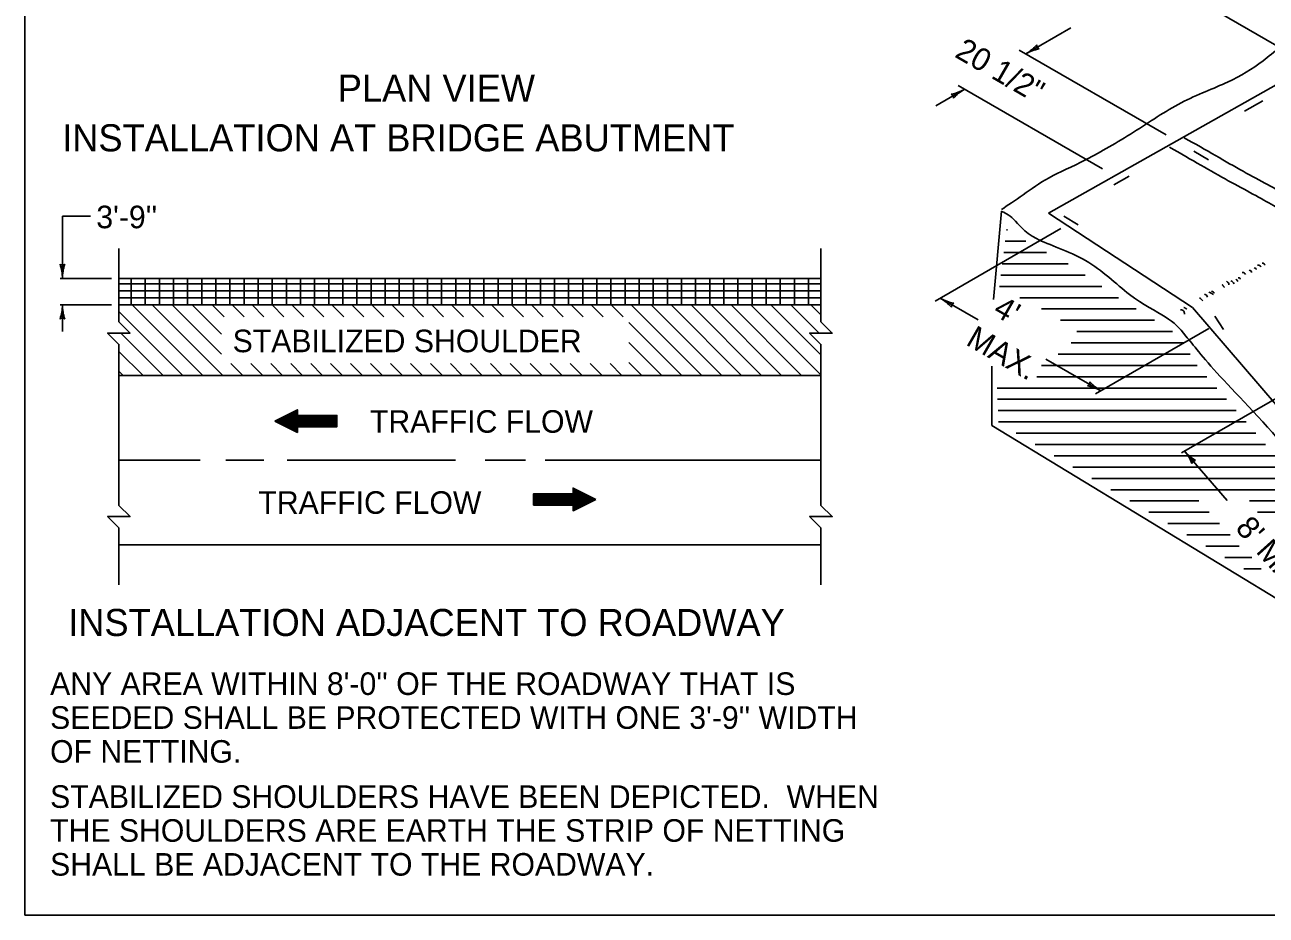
# Model space of a CAD drawing. Extents: x 1007 to 1035.5, y 1000.5 to 1021.5.
# Drawn here: x 1007 to 1018, y 1000.5 to 1008.38 of the extents above; entities that cross this region are included whole.
import ezdxf

# ---------------------------------------------------------------- set-up
doc = ezdxf.new("R2010")
doc.units = 0
for name, color, linetype in [('Level 1', 7, 'Continuous'), ('Level 10', 7, 'Continuous'), ('Level 11', 7, 'Continuous'), ('Level 16', 7, 'Continuous')]:
    doc.layers.add(name, color=color, linetype=linetype)

msp = doc.modelspace()

# ---------------------------------------------------------------- linework, layer by layer
at = {"layer": 'Level 1'}
for p, q in [((1018.245, 1008.109), (1016.983, 1008.838)), ((1015.867, 1008.127), (1016.266, 1008.358)), ((1017.11, 1007.409), (1015.809, 1008.16)), ((1016.547, 1007.109), (1015.267, 1007.848)), ((1015.07, 1007.667), (1015.325, 1007.814)), ((1007.333, 1006.69), (1007.333, 1006.139)), ((1007.333, 1006.69), (1007.583, 1006.69)), ((1015.063, 1005.937), (1016.177, 1006.58)), ((1007.833, 1005.904), (1007.833, 1006.404)), ((1014.052, 1005.904), (1014.052, 1006.404)), ((1007.768, 1006.139), (1007.313, 1006.139)), ((1014.052, 1006.139), (1007.833, 1006.139)), ((1014.052, 1006.092), (1007.833, 1006.092)), ((1007.942, 1005.904), (1007.942, 1006.139)), ((1008.067, 1005.904), (1008.067, 1006.139)), ((1008.192, 1005.904), (1008.192, 1006.139)), ((1008.317, 1005.904), (1008.317, 1006.139)), ((1008.442, 1005.904), (1008.442, 1006.139)), ((1008.567, 1005.904), (1008.567, 1006.139)), ((1008.692, 1005.904), (1008.692, 1006.139)), ((1008.817, 1005.904), (1008.817, 1006.139)), ((1008.942, 1005.904), (1008.942, 1006.139)), ((1009.067, 1005.904), (1009.067, 1006.139)), ((1009.192, 1005.904), (1009.192, 1006.139)), ((1009.317, 1005.904), (1009.317, 1006.139)), ((1009.442, 1005.904), (1009.442, 1006.139)), ((1009.567, 1005.904), (1009.567, 1006.139)), ((1009.692, 1005.904), (1009.692, 1006.139)), ((1009.817, 1005.904), (1009.817, 1006.139)), ((1009.942, 1005.904), (1009.942, 1006.139)), ((1010.067, 1005.904), (1010.067, 1006.139)), ((1010.192, 1005.904), (1010.192, 1006.139)), ((1010.317, 1005.904), (1010.317, 1006.139)), ((1010.442, 1005.904), (1010.442, 1006.139)), ((1010.567, 1005.904), (1010.567, 1006.139)), ((1010.692, 1005.904), (1010.692, 1006.139)), ((1010.817, 1005.904), (1010.817, 1006.139)), ((1010.942, 1005.904), (1010.942, 1006.139)), ((1011.067, 1005.904), (1011.067, 1006.139)), ((1011.192, 1005.904), (1011.192, 1006.139)), ((1011.317, 1005.904), (1011.317, 1006.139)), ((1011.442, 1005.904), (1011.442, 1006.139)), ((1011.567, 1005.904), (1011.567, 1006.139)), ((1011.692, 1005.904), (1011.692, 1006.139)), ((1011.817, 1005.904), (1011.817, 1006.139)), ((1011.942, 1005.904), (1011.942, 1006.139)), ((1012.067, 1005.904), (1012.067, 1006.139)), ((1012.192, 1005.904), (1012.192, 1006.139)), ((1012.317, 1005.904), (1012.317, 1006.139)), ((1012.442, 1005.904), (1012.442, 1006.139)), ((1012.567, 1005.904), (1012.567, 1006.139)), ((1012.692, 1005.904), (1012.692, 1006.139)), ((1012.817, 1005.904), (1012.817, 1006.139)), ((1012.942, 1005.904), (1012.942, 1006.139)), ((1013.067, 1005.904), (1013.067, 1006.139)), ((1013.192, 1005.904), (1013.192, 1006.139)), ((1013.317, 1005.904), (1013.317, 1006.139)), ((1013.442, 1005.904), (1013.442, 1006.139)), ((1013.567, 1005.904), (1013.567, 1006.139)), ((1013.692, 1005.904), (1013.692, 1006.139)), ((1013.817, 1005.904), (1013.817, 1006.139)), ((1013.942, 1005.904), (1013.942, 1006.139)), ((1014.052, 1006.029), (1007.833, 1006.029)), ((1014.052, 1005.967), (1007.833, 1005.967)), ((1015.445, 1005.771), (1015.11, 1005.964)), ((1007.768, 1005.904), (1007.313, 1005.904)), ((1007.333, 1005.904), (1007.333, 1005.67)), ((1014.052, 1005.904), (1007.833, 1005.904)), ((1008.4, 1005.279), (1007.833, 1005.846)), ((1008.577, 1005.279), (1007.952, 1005.904)), ((1008.754, 1005.279), (1008.129, 1005.904)), ((1008.742, 1005.468), (1008.306, 1005.904)), ((1008.742, 1005.645), (1008.483, 1005.904)), ((1008.765, 1005.799), (1008.659, 1005.904)), ((1008.942, 1005.799), (1008.836, 1005.904)), ((1009.118, 1005.799), (1009.013, 1005.904)), ((1009.295, 1005.799), (1009.19, 1005.904)), ((1009.472, 1005.799), (1009.366, 1005.904)), ((1009.649, 1005.799), (1009.543, 1005.904)), ((1009.825, 1005.799), (1009.72, 1005.904)), ((1010.002, 1005.799), (1009.897, 1005.904)), ((1010.179, 1005.799), (1010.074, 1005.904)), ((1010.356, 1005.799), (1010.25, 1005.904)), ((1010.533, 1005.799), (1010.427, 1005.904)), ((1010.709, 1005.799), (1010.604, 1005.904)), ((1010.886, 1005.799), (1010.781, 1005.904)), ((1011.063, 1005.799), (1010.957, 1005.904)), ((1011.24, 1005.799), (1011.134, 1005.904)), ((1011.416, 1005.799), (1011.311, 1005.904)), ((1011.593, 1005.799), (1011.488, 1005.904)), ((1011.77, 1005.799), (1011.665, 1005.904)), ((1011.947, 1005.799), (1011.841, 1005.904)), ((1012.124, 1005.799), (1012.018, 1005.904)), ((1012.3, 1005.799), (1012.195, 1005.904)), ((1012.997, 1005.279), (1012.372, 1005.904)), ((1013.173, 1005.279), (1012.548, 1005.904)), ((1013.35, 1005.279), (1012.725, 1005.904)), ((1013.527, 1005.279), (1012.902, 1005.904)), ((1013.704, 1005.279), (1013.079, 1005.904)), ((1013.881, 1005.279), (1013.256, 1005.904)), ((1014.052, 1005.285), (1013.432, 1005.904)), ((1014.052, 1005.462), (1013.609, 1005.904)), ((1014.036, 1005.654), (1013.786, 1005.904)), ((1014.052, 1005.815), (1013.963, 1005.904)), ((1012.82, 1005.279), (1012.351, 1005.748)), ((1008.224, 1005.279), (1007.849, 1005.654)), ((1016.485, 1005.116), (1017.489, 1005.695)), ((1012.643, 1005.279), (1012.351, 1005.571)), ((1008.047, 1005.279), (1007.833, 1005.493)), ((1007.833, 1005.404), (1007.833, 1004.279)), ((1014.052, 1005.404), (1014.052, 1004.279)), ((1016.532, 1005.143), (1016.045, 1005.424)), ((1007.87, 1005.279), (1007.833, 1005.316)), ((1008.931, 1005.279), (1008.826, 1005.384)), ((1009.108, 1005.279), (1009.002, 1005.384)), ((1009.284, 1005.279), (1009.179, 1005.384)), ((1009.461, 1005.279), (1009.356, 1005.384)), ((1009.638, 1005.279), (1009.533, 1005.384)), ((1009.815, 1005.279), (1009.709, 1005.384)), ((1009.991, 1005.279), (1009.886, 1005.384)), ((1010.168, 1005.279), (1010.063, 1005.384)), ((1010.345, 1005.279), (1010.24, 1005.384)), ((1010.522, 1005.279), (1010.417, 1005.384)), ((1010.699, 1005.279), (1010.593, 1005.384)), ((1010.875, 1005.279), (1010.77, 1005.384)), ((1011.052, 1005.279), (1010.947, 1005.384)), ((1011.229, 1005.279), (1011.124, 1005.384)), ((1011.406, 1005.279), (1011.3, 1005.384)), ((1011.582, 1005.279), (1011.477, 1005.384)), ((1011.759, 1005.279), (1011.654, 1005.384)), ((1011.936, 1005.279), (1011.831, 1005.384)), ((1012.113, 1005.279), (1012.008, 1005.384)), ((1012.29, 1005.279), (1012.184, 1005.384)), ((1012.466, 1005.279), (1012.351, 1005.394)), ((1017.247, 1004.594), (1018.53, 1005.335)), ((1014.052, 1005.279), (1007.833, 1005.279)), ((1008.552, 1004.529), (1007.833, 1004.529)), ((1009.118, 1004.529), (1008.781, 1004.529)), ((1010.815, 1004.529), (1009.325, 1004.529)), ((1011.436, 1004.529), (1011.077, 1004.529)), ((1014.052, 1004.529), (1011.61, 1004.529)), ((1017.274, 1004.609), (1017.651, 1004.171)), ((1014.052, 1003.779), (1007.833, 1003.779)), ((1007.833, 1003.425), (1007.833, 1003.779)), ((1014.052, 1003.425), (1014.052, 1003.779))]:
    msp.add_line(p, q, dxfattribs=at)
for points in [[(1007.833, 1005.404), (1007.833, 1005.554), (1007.733, 1005.654), (1007.933, 1005.654), (1007.833, 1005.754), (1007.833, 1005.904)], [(1014.052, 1005.404), (1014.052, 1005.554), (1013.952, 1005.654), (1014.152, 1005.654), (1014.052, 1005.754), (1014.052, 1005.904)], [(1009.389, 1004.962), (1009.414, 1004.962)], [(1009.399, 1004.967), (1009.414, 1004.967)], [(1009.409, 1004.972), (1009.414, 1004.972)], [(1009.218, 1004.872), (1009.764, 1004.872)], [(1009.22, 1004.877), (1009.764, 1004.877)], [(1009.228, 1004.867), (1009.764, 1004.867)], [(1009.228, 1004.867), (1009.764, 1004.867)], [(1009.23, 1004.882), (1009.764, 1004.882)], [(1009.238, 1004.862), (1009.764, 1004.862)], [(1009.24, 1004.887), (1009.764, 1004.887)], [(1009.248, 1004.857), (1009.764, 1004.857)], [(1009.25, 1004.892), (1009.764, 1004.892)], [(1009.258, 1004.852), (1009.764, 1004.852)], [(1009.26, 1004.897), (1009.764, 1004.897)], [(1009.27, 1004.902), (1009.764, 1004.902)], [(1009.28, 1004.907), (1009.764, 1004.907)], [(1009.29, 1004.912), (1009.764, 1004.912)], [(1009.3, 1004.917), (1009.764, 1004.917)], [(1009.31, 1004.922), (1009.764, 1004.922)], [(1009.32, 1004.927), (1009.414, 1004.927)], [(1009.329, 1004.932), (1009.414, 1004.932)], [(1009.329, 1004.932), (1009.414, 1004.932)], [(1009.339, 1004.937), (1009.414, 1004.937)], [(1009.349, 1004.942), (1009.414, 1004.942)], [(1009.359, 1004.947), (1009.414, 1004.947)], [(1009.369, 1004.952), (1009.414, 1004.952)], [(1009.379, 1004.957), (1009.414, 1004.957)], [(1009.268, 1004.847), (1009.764, 1004.847)], [(1009.278, 1004.842), (1009.764, 1004.842)], [(1009.288, 1004.837), (1009.764, 1004.837)], [(1009.298, 1004.832), (1009.764, 1004.832)], [(1009.309, 1004.827), (1009.764, 1004.827)], [(1009.314, 1004.825), (1009.764, 1004.825)], [(1009.324, 1004.82), (1009.414, 1004.82)], [(1009.334, 1004.815), (1009.414, 1004.815)], [(1009.344, 1004.81), (1009.414, 1004.81)], [(1009.354, 1004.805), (1009.414, 1004.805)], [(1009.364, 1004.8), (1009.414, 1004.8)], [(1009.374, 1004.795), (1009.414, 1004.795)], [(1009.384, 1004.79), (1009.414, 1004.79)], [(1009.394, 1004.785), (1009.414, 1004.785)], [(1009.404, 1004.78), (1009.414, 1004.78)], [(1009.414, 1004.775), (1009.414, 1004.775)], [(1007.833, 1003.779), (1007.833, 1003.929), (1007.733, 1004.029), (1007.933, 1004.029), (1007.833, 1004.129), (1007.833, 1004.279)], [(1011.961, 1004.229), (1011.507, 1004.229)], [(1011.971, 1004.224), (1011.507, 1004.224)], [(1011.981, 1004.219), (1011.507, 1004.219)], [(1011.991, 1004.214), (1011.507, 1004.214)], [(1012.001, 1004.209), (1011.507, 1004.209)], [(1012.011, 1004.204), (1011.507, 1004.204)], [(1012.021, 1004.199), (1011.507, 1004.199)], [(1012.031, 1004.194), (1011.507, 1004.194)], [(1012.041, 1004.189), (1011.507, 1004.189)], [(1011.862, 1004.279), (1011.857, 1004.279)], [(1011.872, 1004.274), (1011.857, 1004.274)], [(1011.882, 1004.269), (1011.857, 1004.269)], [(1011.892, 1004.264), (1011.857, 1004.264)], [(1011.901, 1004.259), (1011.857, 1004.259)], [(1011.911, 1004.254), (1011.857, 1004.254)], [(1011.921, 1004.249), (1011.857, 1004.249)], [(1011.931, 1004.244), (1011.857, 1004.244)], [(1011.941, 1004.239), (1011.857, 1004.239)], [(1011.941, 1004.239), (1011.857, 1004.239)], [(1011.951, 1004.234), (1011.857, 1004.234)], [(1014.052, 1003.779), (1014.052, 1003.929), (1013.952, 1004.029), (1014.152, 1004.029), (1014.052, 1004.129), (1014.052, 1004.279)], [(1012.051, 1004.184), (1011.507, 1004.184)], [(1012.053, 1004.179), (1011.507, 1004.179)], [(1012.043, 1004.174), (1011.507, 1004.174)], [(1012.043, 1004.174), (1011.507, 1004.174)], [(1012.033, 1004.169), (1011.507, 1004.169)], [(1012.023, 1004.164), (1011.507, 1004.164)], [(1012.013, 1004.159), (1011.507, 1004.159)], [(1012.002, 1004.154), (1011.507, 1004.154)], [(1011.992, 1004.149), (1011.507, 1004.149)], [(1011.982, 1004.144), (1011.507, 1004.144)], [(1011.972, 1004.139), (1011.507, 1004.139)], [(1011.962, 1004.134), (1011.507, 1004.134)], [(1011.957, 1004.132), (1011.507, 1004.132)], [(1011.947, 1004.127), (1011.857, 1004.127)], [(1011.937, 1004.122), (1011.857, 1004.122)], [(1011.927, 1004.117), (1011.857, 1004.117)], [(1011.917, 1004.112), (1011.857, 1004.112)], [(1011.907, 1004.107), (1011.857, 1004.107)], [(1011.897, 1004.102), (1011.857, 1004.102)], [(1011.887, 1004.097), (1011.857, 1004.097)], [(1011.877, 1004.092), (1011.857, 1004.092)], [(1011.867, 1004.087), (1011.857, 1004.087)], [(1011.857, 1004.082), (1011.857, 1004.082)]]:
    msp.add_lwpolyline(points, dxfattribs=at)
for points in [[(1009.214, 1004.874), (1009.414, 1004.775), (1009.414, 1004.825), (1009.764, 1004.825), (1009.764, 1004.925), (1009.414, 1004.925), (1009.414, 1004.975)], [(1012.057, 1004.182), (1011.857, 1004.082), (1011.857, 1004.132), (1011.507, 1004.132), (1011.507, 1004.232), (1011.857, 1004.232), (1011.857, 1004.282)]]:
    msp.add_lwpolyline(points, close=True, dxfattribs=at)
for centre, radius, start, end in [((1015.671, 1008.465), 0.391, 299.9965, 318.6652), ((1016.062, 1007.788), 0.391, 101.3436, 119.9904), ((1015.996, 1008.201), 0.0313, 168.7711, 250.8878), ((1015.671, 1008.465), 0.391, 299.9842, 299.9965), ((1015.13, 1008.153), 0.391, 281.3485, 299.9952), ((1015.196, 1007.74), 0.0313, 348.7759, 70.8926), ((1015.52, 1007.476), 0.391, 120.0013, 138.6701), ((1015.52, 1007.476), 0.391, 119.9891, 120.0013), ((1007.333, 1006.287), 0.0313, 228.7746, 310.8913), ((1006.942, 1006.139), 0.391, 0, 18.6688), ((1007.724, 1006.139), 0.391, 161.3472, 179.9939), ((1006.942, 1006.139), 0.391, 359.9878, 0), ((1015.305, 1006.302), 0.391, 240.0001, 258.6689), ((1014.915, 1005.625), 0.391, 41.3473, 59.994), ((1015.305, 1006.302), 0.391, 239.9879, 240.0001), ((1006.942, 1005.904), 0.391, 341.3472, 359.9939), ((1007.724, 1005.904), 0.391, 180, 198.6688), ((1007.724, 1005.904), 0.391, 179.9878, 180), ((1015.239, 1005.889), 0.0313, 108.7747, 190.8914), ((1007.333, 1005.756), 0.0313, 48.7746, 130.8913), ((1016.404, 1005.217), 0.0313, 288.7867, 10.9034), ((1016.337, 1004.804), 0.391, 60.0121, 78.6809), ((1016.728, 1005.481), 0.391, 221.3593, 240.006), ((1016.337, 1004.804), 0.391, 59.9999, 60.0121), ((1017.57, 1004.864), 0.391, 220.7421, 239.4109), ((1016.977, 1004.354), 0.391, 22.0892, 40.736), ((1017.57, 1004.864), 0.391, 220.7299, 220.7421), ((1017.371, 1004.496), 0.0313, 89.5167, 171.6334)]:
    msp.add_arc(centre, radius, start, end, dxfattribs=at)
at = {"layer": 'Level 10'}
for p in [(1007, 1021.5), (1035.5, 1000.5)]:
    msp.add_line(p, (1007, 1000.5), dxfattribs=at)
at = {"layer": 'Level 11'}
msp.add_lwpolyline([(1007, 1000.5), (1035.5, 1000.5), (1035.5, 1021.5), (1007, 1021.5)], close=True, dxfattribs=at)
at = {"layer": 'Level 16'}
for p, q in [((1016.067, 1006.717), (1021.289, 1009.661)), ((1017.805, 1007.619), (1017.967, 1007.71)), ((1017.357, 1007.266), (1017.486, 1007.189)), ((1016.648, 1006.967), (1016.784, 1007.043)), ((1015.652, 1006.733), (1015.58, 1005.951)), ((1016.067, 1006.717), (1017.344, 1005.881)), ((1016.203, 1006.689), (1016.332, 1006.612)), ((1015.697, 1006.568), (1015.704, 1006.568)), ((1015.684, 1006.468), (1015.866, 1006.468)), ((1015.671, 1006.368), (1016.049, 1006.368)), ((1015.659, 1006.268), (1016.242, 1006.268)), ((1015.633, 1006.068), (1016.541, 1006.068)), ((1015.646, 1006.168), (1016.392, 1006.168)), ((1015.815, 1005.968), (1016.689, 1005.968)), ((1016.005, 1005.868), (1016.846, 1005.868)), ((1017.344, 1005.881), (1019.884, 1002.922)), ((1016.175, 1005.768), (1017.007, 1005.768)), ((1017.541, 1005.803), (1017.617, 1005.687)), ((1016.318, 1005.668), (1017.168, 1005.668)), ((1016.27, 1005.568), (1017.265, 1005.568)), ((1016.155, 1005.468), (1017.324, 1005.468)), ((1015.567, 1005.361), (1015.567, 1004.837)), ((1016.005, 1005.368), (1017.386, 1005.368)), ((1015.965, 1005.268), (1017.472, 1005.268)), ((1015.612, 1005.168), (1017.559, 1005.168)), ((1015.616, 1005.068), (1017.645, 1005.068)), ((1015.621, 1004.968), (1017.731, 1004.968)), ((1015.626, 1004.868), (1017.818, 1004.868)), ((1015.567, 1004.837), (1018.432, 1003.093)), ((1015.781, 1004.768), (1017.904, 1004.768)), ((1015.949, 1004.668), (1017.991, 1004.668)), ((1016.117, 1004.568), (1018.077, 1004.568)), ((1016.285, 1004.468), (1018.164, 1004.468)), ((1016.453, 1004.368), (1018.25, 1004.368)), ((1016.621, 1004.268), (1018.337, 1004.268)), ((1016.789, 1004.168), (1017.4, 1004.168)), ((1017.849, 1004.168), (1018.423, 1004.168)), ((1016.957, 1004.068), (1017.492, 1004.068)), ((1017.921, 1004.068), (1018.51, 1004.068)), ((1017.126, 1003.968), (1017.584, 1003.968)), ((1017.294, 1003.868), (1017.676, 1003.868)), ((1017.462, 1003.768), (1017.757, 1003.768)), ((1017.63, 1003.668), (1017.87, 1003.668)), ((1017.798, 1003.568), (1017.951, 1003.568))]:
    msp.add_line(p, q, dxfattribs=at)
for points, degree in [([(1015.652, 1006.748), (1015.705, 1006.785), (1015.844, 1006.876), (1016.054, 1007.034), (1016.384, 1007.172), (1016.825, 1007.429), (1017.239, 1007.714), (1017.681, 1007.875), (1017.966, 1008.049), (1018.265, 1008.325), (1018.71, 1008.454), (1019.1, 1008.746), (1019.505, 1008.939), (1019.802, 1009.127), (1020.073, 1009.237), (1020.309, 1009.415), (1020.63, 1009.466), (1020.789, 1009.737), (1021.014, 1009.697), (1021.073, 1009.78), (1021.097, 1009.831)], 3), ([(1021.097, 1009.831), (1021.209, 1009.74), (1021.462, 1009.549), (1021.871, 1009.4), (1022.193, 1009.151), (1022.436, 1009.051), (1022.588, 1008.961), (1022.616, 1008.894), (1022.994, 1008.404), (1023.558, 1007.827), (1024.185, 1007.048), (1024.579, 1006.578), (1024.856, 1006.176), (1025.084, 1005.993), (1025.135, 1005.886), (1025.231, 1005.863), (1025.459, 1005.599), (1025.862, 1005.43), (1026.323, 1005.284), (1026.42, 1005.061), (1026.7, 1005.06), (1026.371, 1004.783), (1025.937, 1004.623), (1025.279, 1004.216), (1024.628, 1003.867), (1023.926, 1003.493), (1023.306, 1003.096), (1022.819, 1002.894), (1022.572, 1002.71), (1022.449, 1002.613), (1022.089, 1002.51), (1021.712, 1002.239), (1021.349, 1002.038), (1021.161, 1001.926), (1020.699, 1002.17), (1020.315, 1002.527), (1019.714, 1002.697), (1019.558, 1003.032), (1018.886, 1003.662), (1018.239, 1004.605), (1017.508, 1005.34), (1017.267, 1005.66), (1017.141, 1005.79), (1016.786, 1005.965), (1016.425, 1006.334), (1015.896, 1006.482), (1015.757, 1006.687), (1015.674, 1006.724), (1015.652, 1006.733)], 3), ([(1017.269, 1007.385), (1017.469, 1007.273), (1017.806, 1007.074), (1018.224, 1006.86), (1018.447, 1006.693), (1018.613, 1006.552), (1018.882, 1006.269), (1019.259, 1005.784), (1019.801, 1005.204), (1020.304, 1004.578), (1020.725, 1004.076), (1021.019, 1003.717), (1021.341, 1003.485), (1021.804, 1003.198), (1022.197, 1002.962), (1022.432, 1002.83)], 3), ([(1017.139, 1007.3), (1017.339, 1007.188), (1017.675, 1006.99), (1018.094, 1006.776), (1018.316, 1006.609), (1018.483, 1006.468), (1018.752, 1006.185), (1019.129, 1005.7), (1019.671, 1005.119), (1020.174, 1004.494), (1020.595, 1003.991), (1020.889, 1003.632), (1021.21, 1003.4), (1021.673, 1003.113), (1022.067, 1002.878), (1022.302, 1002.745)], 3), ([(1017.784, 1006.191), (1017.793, 1006.192), (1017.805, 1006.188), (1017.811, 1006.178), (1017.813, 1006.174)], 3), ([(1017.846, 1006.211), (1017.853, 1006.211), (1017.863, 1006.206), (1017.867, 1006.196), (1017.867, 1006.19)], 3), ([(1017.889, 1006.232), (1017.897, 1006.232), (1017.906, 1006.229), (1017.909, 1006.221), (1017.909, 1006.217)], 3), ([(1017.921, 1006.256), (1017.927, 1006.256), (1017.939, 1006.254), (1017.948, 1006.247), (1017.953, 1006.241)], 3), ([(1017.962, 1006.275), (1017.969, 1006.274), (1017.978, 1006.269), (1017.985, 1006.261), (1017.987, 1006.257)], 3), ([(1017.608, 1006.083), (1017.626, 1006.059)], 1), ([(1017.644, 1006.113), (1017.653, 1006.109), (1017.663, 1006.1), (1017.667, 1006.087), (1017.667, 1006.081)], 3), ([(1017.682, 1006.118), (1017.689, 1006.115), (1017.701, 1006.108), (1017.709, 1006.097), (1017.713, 1006.092)], 3), ([(1017.727, 1006.132), (1017.732, 1006.129), (1017.739, 1006.123), (1017.743, 1006.115), (1017.745, 1006.112)], 3), ([(1017.749, 1006.145), (1017.758, 1006.145), (1017.765, 1006.142), (1017.767, 1006.133), (1017.767, 1006.131)], 3), ([(1017.406, 1005.967), (1017.411, 1005.963), (1017.422, 1005.955), (1017.431, 1005.945), (1017.435, 1005.939)], 3), ([(1017.451, 1005.999), (1017.461, 1005.996), (1017.471, 1005.988), (1017.476, 1005.976), (1017.477, 1005.972)], 3), ([(1017.489, 1006.017), (1017.501, 1006.013), (1017.514, 1006.007), (1017.527, 1005.998), (1017.529, 1005.997)], 3), ([(1017.513, 1006.027), (1017.52, 1006.024), (1017.53, 1006.019), (1017.537, 1006.01), (1017.539, 1006.007)], 3), ([(1017.236, 1005.861), (1017.251, 1005.86), (1017.269, 1005.852), (1017.273, 1005.833), (1017.272, 1005.822)], 3), ([(1017.267, 1005.882), (1017.295, 1005.866)], 1)]:
    msp.add_open_spline(points, degree=degree, dxfattribs=at)

# ---------------------------------------------------------------- texts
at = {"layer": 'Level 1'}
for s, rotation, p in [('20 1/2"', 330, (1015.228, 1008.105)), (" 4'", 330, (1015.502, 1005.859)), ('MAX.', 330, (1015.327, 1005.556)), ("8' MAX.", 312, (1017.715, 1003.921))]:
    msp.add_text(s, height=0.2, rotation=rotation, dxfattribs=at).set_placement(p)
for s, height, p in [('PLAN VIEW', 0.24, (1009.772, 1007.704)), ('INSTALLATION AT BRIDGE ABUTMENT', 0.24, (1007.331, 1007.264)), ("3'-9''", 0.2, (1007.633, 1006.583)), ('STABILIZED SHOULDER', 0.2, (1008.841, 1005.485)), ('TRAFFIC FLOW', 0.2, (1010.057, 1004.772)), ('TRAFFIC FLOW', 0.2, (1009.069, 1004.054)), ('INSTALLATION ADJACENT TO ROADWAY', 0.24, (1007.384, 1002.972)), ("ANY AREA WITHIN 8'-0'' OF THE ROADWAY THAT IS", 0.2, (1007.224, 1002.45)), ("SEEDED SHALL BE PROTECTED WITH ONE 3'-9'' WIDTH", 0.2, (1007.224, 1002.15)), ('OF NETTING.', 0.2, (1007.224, 1001.85)), ('STABILIZED SHOULDERS HAVE BEEN DEPICTED.  WHEN', 0.2, (1007.224, 1001.45)), ('THE SHOULDERS ARE EARTH THE STRIP OF NETTING', 0.2, (1007.224, 1001.15)), ('SHALL BE ADJACENT TO THE ROADWAY.', 0.2, (1007.224, 1000.85))]:
    msp.add_text(s, height=height, dxfattribs=at).set_placement(p)

doc.saveas('drawing.dxf')
